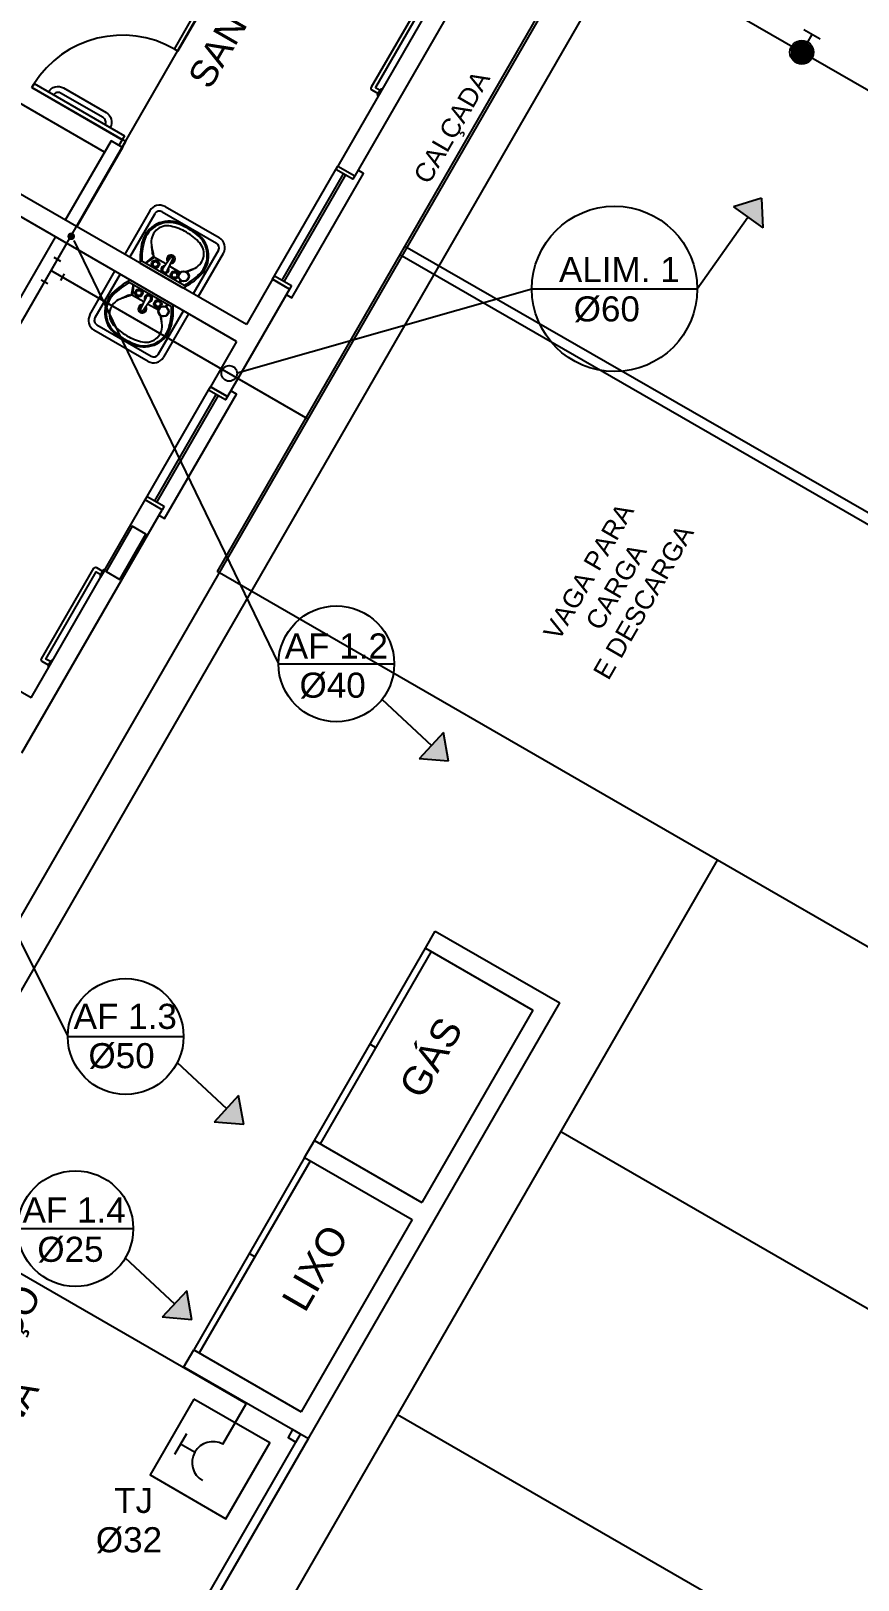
# Model space of a CAD drawing. Extents: x 354 to 566, y 99 to 173.
# Drawn here: x 464.21 to 470.54, y 120.85 to 132.71 of the extents above; entities that cross this region are included whole.
import ezdxf

# ---------------------------------------------------------------- set-up
doc = ezdxf.new("R2010")
doc.units = 0
doc.header["$MEASUREMENT"] = 0
doc.linetypes.add('TRACEJADO_G', pattern=[0.375, 0.25, -0.125])
doc.layers.get('0').update_dxf_attribs({"linetype": 'CONTINUOUS'})
for name, color, linetype in [('A-BARRA', 2, 'CONTINUOUS'), ('A-JANEL', 3, 'CONTINUOUS'), ('A-PAREDE', 5, 'CONTINUOUS'), ('A-PISOS-CTEL', 2, 'TRACEJADO_G'), ('A-PISOS-NIVEL', 1, 'CONTINUOUS'), ('A-WC', 1, 'CONTINUOUS'), ('A-WCCOZ', 7, 'CONTINUOUS'), ('AR-ALV', 5, 'CONTINUOUS'), ('ARQ-ALV-CORTE', 5, 'CONTINUOUS'), ('ARQ-ALV-VISTA2', 2, 'CONTINUOUS'), ('ARQ-BNC-VISTA', 1, 'CONTINUOUS'), ('ARQ-ESQ-VISTA1', 2, 'CONTINUOUS'), ('ARQ-TXT-1_050', 2, 'CONTINUOUS'), ('ARQ-TXT-1_075', 2, 'CONTINUOUS'), ('DISTRIBUIÇÃO', 4, 'CONTINUOUS'), ('ESG-GERAL', 7, 'CONTINUOUS'), ('INST', 1, 'CONTINUOUS'), ('PAG', 1, 'CONTINUOUS'), ('TEXTO', 3, 'CONTINUOUS')]:
    doc.layers.add(name, color=color, linetype=linetype)
doc.styles.add('ESC-50-A20', font='arial.ttf', dxfattribs={"height": 0.1})

msp = doc.modelspace()

# ---------------------------------------------------------------- hatches: boundary and pattern name
at = {"layer": 'A-WCCOZ'}
h = msp.add_hatch(color=3, dxfattribs=at)
h.paths.add_polyline_path([(464.502, 131.114, 0.57735), (464.545, 131.139, 0.267949), (464.531, 131.165)])
h.paths.add_polyline_path([(464.531, 131.165, 0.57735), (464.487, 131.139, 0.267949), (464.502, 131.114)])
at = {"layer": 'INST'}
for points in [[(469.586, 131.364), (469.811, 131.205), (469.8, 131.431)], [(467.366, 127.342), (467.179, 127.141), (467.405, 127.122)], [(465.798, 124.562), (465.611, 124.36), (465.837, 124.341)], [(465.401, 123.067), (465.213, 122.866), (465.439, 122.846)]]:
    msp.add_hatch(color=2, dxfattribs=at).paths.add_polyline_path(points)

# ---------------------------------------------------------------- linework, layer by layer
at = {"color": 251}
for p, q in [((466.378, 124.219), (467.228, 125.691)), ((467.271, 125.666), (466.422, 124.194)), ((466.846, 124.93), (466.803, 124.955)), ((466.303, 124.089), (465.454, 122.616)), ((465.497, 122.591), (466.347, 124.064)), ((465.922, 123.328), (465.879, 123.353)), ((464.794, 119.412), (466.271, 121.972)), ((464.82, 119.316), (466.332, 121.937))]:
    msp.add_line(p, q, dxfattribs=at)
at = {"layer": 'A-BARRA', "color": 251}
msp.add_lwpolyline([(464.783, 132.088, -0.414214), (464.814, 131.972), (464.814, 131.972), (464.775, 131.994, 0.414214), (464.76, 132.049), (464.435, 132.236, 0.414214), (464.381, 132.222), (464.342, 132.244), (464.342, 132.244, -0.414214), (464.458, 132.275)], format="xyb", close=True, dxfattribs=at)
at = {"layer": 'A-JANEL', "color": 251}
msp.add_line((466.557, 131.677), (466.687, 131.602), dxfattribs=at)
at = {"layer": 'A-PAREDE', "color": 251}
for p, q in [((467.431, 133.193), (466.557, 131.677)), ((467.636, 133.248), (466.687, 131.602)), ((465.857, 130.465), (462.003, 132.688)), ((465.782, 130.335), (461.928, 132.558)), ((466.557, 131.677), (466.687, 131.602)), ((464.209, 127.606), (460.354, 129.83)), ((464.209, 127.606), (465.083, 129.122)), ((465.213, 129.047), (465.083, 129.122)), ((464.139, 127.185), (465.213, 129.047)), ((466.332, 121.937), (468.256, 125.272)), ((468.051, 125.217), (467.201, 123.744)), ((467.126, 123.614), (466.277, 122.142))]:
    msp.add_line(p, q, dxfattribs=at)
msp.add_lwpolyline([(464.888, 128.513), (465.087, 128.86), (464.983, 128.92), (464.784, 128.573)], close=True, dxfattribs=at)
at = {"layer": 'A-PISOS-CTEL', "color": 251, "linetype": 'TRACEJADO_G', "ltscale": 150}
msp.add_lwpolyline([(453.08, 122.423), (461.849, 137.625), (468.865, 133.578), (460.097, 118.376)], close=True, dxfattribs=at)
at = {"layer": 'A-PISOS-NIVEL', "color": 251}
for p, q in [((468.456, 133.468), (465.633, 128.574)), ((467.069, 131.065), (482.347, 122.285)), ((482.347, 122.165), (467.032, 130.999)), ((469.463, 126.365), (465.633, 128.574)), ((463.717, 116.403), (469.463, 126.365)), ((473.794, 123.866), (469.463, 126.365)), ((472.595, 121.787), (468.264, 124.286)), ((471.346, 119.622), (467.015, 122.12))]:
    msp.add_line(p, q, dxfattribs=at)
msp.add_lwpolyline([(466.211, 122.007), (466.176, 121.946), (466.236, 121.911), (466.271, 121.972), (466.211, 122.007)], dxfattribs=at)
at = {"layer": 'A-WC', "color": 251}
for p, q in [((465.333, 132.557), (466.132, 133.943)), ((465.307, 132.572), (465.44, 132.803)), ((465.333, 132.557), (465.307, 132.572)), ((464.933, 131.864), (464.214, 132.279)), ((464.214, 132.279), (464.907, 131.879)), ((464.232, 132.308), (464.924, 131.908)), ((464.907, 131.879), (464.882, 131.835)), ((464.933, 131.864), (464.904, 131.813)), ((464.924, 131.908), (464.907, 131.879))]:
    msp.add_line(p, q, dxfattribs=at)
at = {"layer": 'AR-ALV', "color": 251}
for p, q in [((467.228, 125.691), (467.303, 125.821)), ((467.303, 125.821), (468.256, 125.272)), ((467.228, 125.691), (468.051, 125.217)), ((466.303, 124.089), (466.378, 124.219)), ((466.378, 124.219), (467.201, 123.744)), ((466.303, 124.089), (467.126, 123.614)), ((465.379, 122.486), (465.454, 122.616)), ((465.454, 122.616), (466.277, 122.142)), ((465.379, 122.486), (466.332, 121.937))]:
    msp.add_line(p, q, dxfattribs=at)
at = {"layer": 'ARQ-ALV-CORTE', "color": 251}
for points in [[(464.342, 127.858), (464.295, 127.885, -0.414214), (464.289, 127.906), (464.689, 128.599, -0.414214), (464.709, 128.604), (464.757, 128.577)], [(464.773, 128.585, 0.414214), (464.759, 128.581), (464.739, 128.547, 0.414214), (464.743, 128.533), (464.773, 128.585)], [(464.373, 127.892, 0.414214), (464.36, 127.888), (464.34, 127.854, 0.414214), (464.343, 127.84), (464.373, 127.892)]]:
    msp.add_lwpolyline(points, format="xyb", dxfattribs=at)
msp.add_lwpolyline([(464.357, 127.884), (464.323, 127.904), (464.707, 128.571), (464.742, 128.551)], dxfattribs=at)
at = {"layer": 'ARQ-ALV-VISTA2', "color": 251, "ltscale": 0.1}
for p, q in [((464.214, 132.279), (464.229, 132.305)), ((464.229, 132.305), (464.214, 132.279)), ((464.229, 132.305), (464.229, 132.304)), ((464.821, 131.87), (464.471, 131.264)), ((464.908, 131.82), (464.821, 131.87)), ((464.908, 131.82), (464.558, 131.214)), ((465.119, 131.335), (464.926, 131.002)), ((464.965, 130.979), (465.158, 131.313)), ((465.212, 131.327), (465.628, 131.088)), ((465.65, 131.127), (465.235, 131.366)), ((464.051, 130.535), (464.396, 131.134)), ((464.133, 130.478), (464.483, 131.084)), ((465.643, 131.033), (465.45, 130.699)), ((465.044, 130.934), (465.372, 130.745)), ((465.38, 130.763), (465.056, 130.95)), ((465.086, 130.933), (465.147, 130.986)), ((465.086, 130.932), (465.154, 130.977)), ((465.24, 130.928), (465.154, 130.977)), ((465.219, 130.898), (465.273, 130.976)), ((465.253, 130.878), (465.294, 130.964)), ((465.351, 130.863), (465.269, 130.911)), ((465.489, 130.677), (465.682, 131.01)), ((464.659, 130.538), (464.851, 130.872)), ((464.89, 130.849), (464.698, 130.516)), ((465.285, 130.599), (464.961, 130.785)), ((464.969, 130.804), (465.297, 130.615)), ((465.346, 130.783), (465.356, 130.8)), ((465.35, 130.789), (465.351, 130.804)), ((465.35, 130.781), (465.36, 130.798)), ((465.353, 130.794), (465.354, 130.801)), ((466.057, 130.811), (465.857, 130.465)), ((466.187, 130.736), (466.057, 130.811)), ((466.057, 130.811), (466.187, 130.736)), ((466.187, 130.736), (466.057, 130.811)), ((464.991, 130.768), (464.976, 130.688)), ((464.992, 130.768), (464.986, 130.687)), ((465.073, 130.638), (464.986, 130.687)), ((465.088, 130.671), (465.047, 130.584)), ((466.187, 130.736), (465.713, 129.913)), ((465.122, 130.651), (465.068, 130.572)), ((465.184, 130.573), (465.101, 130.621)), ((465.183, 130.236), (465.375, 130.57)), ((465.414, 130.547), (465.222, 130.214)), ((465.247, 130.611), (465.235, 130.603)), ((465.244, 130.606), (465.239, 130.602)), ((465.251, 130.618), (465.241, 130.601)), ((465.255, 130.616), (465.245, 130.599)), ((465.106, 130.182), (464.69, 130.422)), ((464.713, 130.461), (465.128, 130.221)), ((465.782, 130.335), (465.583, 129.988)), ((465.713, 129.913), (465.583, 129.988))]:
    msp.add_line(p, q, dxfattribs=at)
for points in [[(467.28, 132.951), (467.233, 132.979, 0.414214), (467.212, 132.973), (466.812, 132.28, 0.414214), (466.818, 132.26), (466.866, 132.232)], [(466.867, 132.214, -0.414214), (466.863, 132.228), (466.883, 132.263, -0.414214), (466.897, 132.266), (466.867, 132.214)]]:
    msp.add_lwpolyline(points, format="xyb", dxfattribs=at)
msp.add_lwpolyline([(467.265, 132.925), (467.231, 132.945), (466.846, 132.278), (466.881, 132.258)], dxfattribs=at)
for points in [[(466.202, 130.762), (466.187, 130.736), (466.057, 130.811), (466.072, 130.837)], [(465.713, 129.913), (465.698, 129.887), (465.568, 129.962), (465.583, 129.988)]]:
    msp.add_lwpolyline(points, close=True, dxfattribs=at)
for centre, radius in [((465.161, 130.927), 0.03), ((465.161, 130.927), 0.02), ((465.307, 130.843), 0.03), ((465.307, 130.843), 0.02), ((465.378, 130.834), 0.04), ((465.378, 130.834), 0.037), ((465.034, 130.706), 0.03), ((465.034, 130.706), 0.02), ((465.18, 130.622), 0.03), ((465.18, 130.622), 0.02), ((465.223, 130.565), 0.04), ((465.223, 130.565), 0.037)]:
    msp.add_circle(centre, radius, dxfattribs=at)
for centre, radius, start, end in [((465.192, 131.293), 0.085, 60.0228, 150.0228), ((465.264, 131.045), 0.21, 68.1482, 165.1343), ((465.192, 131.293), 0.04, 60.0228, 150.0228), ((465.266, 131.046), 0.2, 67.9079, 164.7411), ((465.252, 131.097), 0.123, 77.6098, 190.5825), ((465.187, 130.803), 0.424, 60.0228, 77.6098), ((465.12, 130.688), 0.587, 60.0228, 67.9079), ((465.12, 130.688), 0.595, 60.0228, 68.1482), ((465.187, 130.803), 0.424, 42.4358, 60.0228), ((465.12, 130.688), 0.587, 52.1377, 60.0228), ((465.12, 130.688), 0.595, 51.8974, 60.0228), ((465.358, 130.993), 0.2, 315.3045, 52.1377), ((465.358, 130.99), 0.21, 314.9113, 51.8974), ((465.561, 130.966), 0.518, 165.1343, 183.5727), ((465.561, 130.966), 0.505, 164.7411, 181.8156), ((471.817, 131.728), 6.719, 185.5825, 186.188), ((471.735, 132.308), 6.719, 190.5825, 191.3505), ((465.409, 131.006), 0.123, 289.4631, 42.4358), ((465.608, 131.053), 0.04, 330.0228, 60.0228), ((465.608, 131.053), 0.085, 330.0228, 60.0228), ((465.151, 131.005), 0.0137, 186.188, 248.2939), ((465.16, 130.988), 0.0126, 191.3505, 240.0228), ((465.234, 130.885), 0.03, 98.8271, 21.2185), ((465.234, 130.885), 0.02, 140.398, 339.6476), ((465.28, 130.965), 0.0315, 267.9716, 212.79), ((465.28, 130.965), 0.021, 280.9483, 200.3137), ((465.283, 130.969), 0.0118, 334.8352, 145.2104), ((465.2, 130.34), 0.518, 116.4729, 134.9113), ((465.2, 130.34), 0.505, 118.23, 135.3045), ((465.141, 131.208), 0.518, 296.4729, 314.9113), ((465.141, 131.208), 0.505, 298.23, 315.3045), ((463.211, 137.225), 6.719, 288.9569, 289.4631), ((462.668, 137.005), 6.719, 293.9924, 294.4631), ((464.983, 130.558), 0.21, 134.9113, 231.8974), ((464.983, 130.555), 0.2, 135.3045, 232.1377), ((467.673, 124.543), 6.719, 113.8575, 114.4631), ((467.13, 124.324), 6.719, 108.6951, 109.4631), ((464.961, 130.675), 0.0137, 51.7517, 113.8575), ((464.98, 130.676), 0.0126, 60.0228, 108.6951), ((465.107, 130.664), 0.03, 278.8271, 201.2185), ((465.107, 130.664), 0.02, 320.398, 159.6476), ((464.932, 130.543), 0.123, 109.4631, 222.4358), ((465.061, 130.584), 0.0315, 87.2556, 32.074), ((465.061, 130.584), 0.021, 99.7319, 19.0973), ((465.058, 130.579), 0.0118, 154.8352, 325.2104), ((464.78, 130.583), 0.505, 344.7411, 1.8156), ((464.78, 130.583), 0.518, 345.1343, 3.5727), ((464.733, 130.496), 0.085, 150.0228, 240.0228), ((464.733, 130.496), 0.04, 150.0228, 240.0228), ((465.154, 130.746), 0.424, 222.4358, 240.0228), ((465.077, 130.504), 0.21, 248.1482, 345.1343), ((465.075, 130.502), 0.2, 247.9079, 344.7411), ((465.089, 130.452), 0.123, 257.6098, 10.5825), ((458.606, 129.241), 6.719, 10.5825, 11.0887), ((458.524, 129.821), 6.719, 5.5825, 6.0532), ((465.22, 130.861), 0.595, 231.8974, 240.0228), ((465.22, 130.861), 0.587, 232.1377, 240.0228), ((465.22, 130.861), 0.595, 240.0228, 248.1482), ((465.22, 130.861), 0.587, 240.0228, 247.9079), ((465.154, 130.746), 0.424, 240.0228, 257.6098), ((465.148, 130.256), 0.085, 240.0228, 330.0228), ((465.148, 130.256), 0.04, 240.0228, 330.0228)]:
    msp.add_arc(centre, radius, start, end, dxfattribs=at)
at = {"layer": 'ARQ-BNC-VISTA', "color": 251}
msp.add_line((464.771, 131.784), (462.302, 133.208), dxfattribs=at)
at = {"layer": 'ARQ-ESQ-VISTA1', "color": 251}
for p, q in [((466.072, 130.837), (466.542, 131.651)), ((466.598, 131.619), (466.129, 130.805)), ((466.616, 131.609), (466.146, 130.795)), ((465.098, 129.148), (465.568, 129.962)), ((465.624, 129.93), (465.154, 129.116)), ((465.641, 129.92), (465.172, 129.106))]:
    msp.add_line(p, q, dxfattribs=at)
for points in [[(466.162, 130.693), (466.206, 130.668), (466.755, 131.621), (466.712, 131.646)], [(465.188, 129.004), (465.231, 128.979), (465.781, 129.932), (465.737, 129.957)]]:
    msp.add_lwpolyline(points, dxfattribs=at)
for points in [[(466.687, 131.602), (466.672, 131.576), (466.542, 131.651), (466.557, 131.677)], [(465.228, 129.073), (465.213, 129.047), (465.083, 129.122), (465.098, 129.148)]]:
    msp.add_lwpolyline(points, close=True, dxfattribs=at)
at = {"layer": 'DISTRIBUIÇÃO', "linetype": 'Continuous'}
for p, q in [((466.129, 133.947), (458.384, 120.515)), ((468.488, 133.484), (458.795, 116.694)), ((471.779, 131.584), (468.488, 133.484)), ((464.437, 130.948), (464.385, 130.978)), ((464.337, 130.775), (464.285, 130.805)), ((466.331, 129.741), (464.359, 130.878)), ((464.463, 130.853), (464.433, 130.801)), ((465.855, 122.202), (462.945, 123.882))]:
    msp.add_line(p, q, dxfattribs=at)
at = {"layer": 'DISTRIBUIÇÃO'}
msp.add_circle((470.109, 132.548), 0.0901, dxfattribs=at)
at = {"layer": 'ESG-GERAL', "color": 2}
for p, q in [((464.537, 131.108), (466.103, 127.867)), ((468.043, 130.737), (469.309, 130.737)), ((462.873, 128.247), (464.49, 125.015)), ((466.103, 127.867), (466.989, 127.867)), ((464.49, 125.015), (465.376, 125.015)), ((464.105, 123.544), (464.991, 123.544))]:
    msp.add_line(p, q, dxfattribs=at)
for centre, radius in [((468.676, 130.737), 0.633), ((466.546, 127.867), 0.443), ((464.933, 125.015), 0.443), ((464.548, 123.544), 0.443)]:
    msp.add_circle(centre, radius, dxfattribs=at)
at = {"layer": 'INST', "color": 4, "linetype": 'Continuous'}
for p, q in [((470.111, 132.551), (470.188, 132.685)), ((470.124, 132.722), (470.249, 132.65)), ((465.353, 121.895), (465.306, 121.816)), ((465.399, 121.974), (465.353, 121.895)), ((465.461, 121.834), (465.353, 121.895))]:
    msp.add_line(p, q, dxfattribs=at)
at = {"layer": 'INST', "color": 2}
for p, q in [((469.8, 131.431), (469.586, 131.364)), ((469.8, 131.431), (469.811, 131.205)), ((469.309, 130.737), (469.696, 131.285)), ((469.586, 131.364), (469.811, 131.205)), ((465.786, 130.095), (468.043, 130.737)), ((466.896, 127.595), (467.274, 127.243)), ((467.366, 127.342), (467.179, 127.141)), ((467.405, 127.122), (467.366, 127.342)), ((467.405, 127.122), (467.179, 127.141)), ((465.328, 124.815), (465.706, 124.463)), ((465.798, 124.562), (465.611, 124.36)), ((465.837, 124.341), (465.798, 124.562)), ((465.837, 124.341), (465.611, 124.36)), ((464.93, 123.32), (465.308, 122.968)), ((465.401, 123.067), (465.213, 122.866)), ((465.439, 122.846), (465.401, 123.067)), ((465.439, 122.846), (465.213, 122.866))]:
    msp.add_line(p, q, dxfattribs=at)
at = {"layer": 'INST', "color": 5, "linetype": 'Continuous'}
msp.add_line((465.678, 121.894), (465.855, 122.202), dxfattribs=at)
at = {"layer": 'INST', "color": 1, "linetype": 'Continuous', "const_width": 0.084, "flags": 128}
msp.add_lwpolyline([(470.073, 132.569, 1), (470.145, 132.527, 1)], format="xyb", close=True, dxfattribs=at)
at = {"layer": 'INST', "color": 3, "linetype": 'Continuous', "flags": 128}
msp.add_lwpolyline([(465.455, 122.24), (465.12, 121.659), (465.701, 121.323), (466.036, 121.905)], close=True, dxfattribs=at)
at = {"layer": 'INST', "color": 5, "linetype": 'Continuous'}
msp.add_arc((465.6, 121.755), 0.159, 60.5544, 240.5544, dxfattribs=at)
at = {"layer": 'PAG', "color": 251}
msp.add_arc((464.907, 131.879), 0.8, 60.0228, 147.8737, dxfattribs=at)
at = {"layer": 'TEXTO', "color": 3, "linetype": 'Continuous'}
msp.add_circle((465.726, 130.09), 0.06, dxfattribs=at)

# ---------------------------------------------------------------- texts
at = {"layer": 'ARQ-TXT-1_050', "color": 251, "char_height": 0.2048, "attachment_point": 1, "style": 'ESC-50-A20'}
for s, insert, rotation in [('\\pi1.6423;SAN. FEM.      ', (464.58, 130.934), 60.0283), ('\\pi1.1607;ÁREA DE SERVIÇO \\P\\pi1.8014;EXTERNA       ', (462.228, 119.861), 60.0228)]:
    msp.add_mtext_dynamic_manual_height_columns(s, width=4.46064, gutter_width=1, heights=[0], dxfattribs=dict(at, insert=insert, rotation=rotation))
at = {"layer": 'ARQ-TXT-1_075', "style": 'ESC-50-A20'}
for s, p in [('ALIM. 1', (468.25, 130.789)), ('%%C60', (468.363, 130.488)), ('AF 1.2', (466.151, 127.908)), ('%%C40', (466.264, 127.608)), ('AF 1.3', (464.535, 125.073)), ('%%C50', (464.648, 124.772)), ('AF 1.4', (464.144, 123.591)), ('%%C25', (464.257, 123.29)), ('TJ', (464.845, 121.368)), ('%%C32', (464.705, 121.067))]:
    msp.add_text(s, height=0.192, dxfattribs=at).set_placement(p)
at = {"layer": 'ARQ-TXT-1_075', "color": 251, "char_height": 0.144, "attachment_point": 1, "rotation": 60.0228, "style": 'ESC-50-A20'}
for s, insert, width in [('CALÇADA ', (467.129, 131.601), 0.88038), ('\\pi0.23946;VAGA PARA \\P\\pi0.46768;CARGA \\P\\pi0.16878;E DESCARGA ', (468.004, 127.899), 1.64103)]:
    msp.add_mtext(s, dxfattribs=dict(at, insert=insert, width=width))
for s, insert in [('\\pi1.1104;{\\fVerdana|b0|i0|c0|p34;      \\fArial|b0|i0|c0|p34;\\H1.5x; GÁS\\P\\pi1.3526;      }', (466.231, 123.271)), ('\\pi0.96121;{\\fVerdana|b0|i0|c0|p34;      \\fArial|b0|i0|c0|p34;\\H1.5x; LIXO\\P\\pi1.2976;      }', (465.408, 121.769))]:
    msp.add_mtext_dynamic_manual_height_columns(s, width=3.09812, gutter_width=1, heights=[0], dxfattribs=dict(at, insert=insert))

doc.saveas('drawing.dxf')
